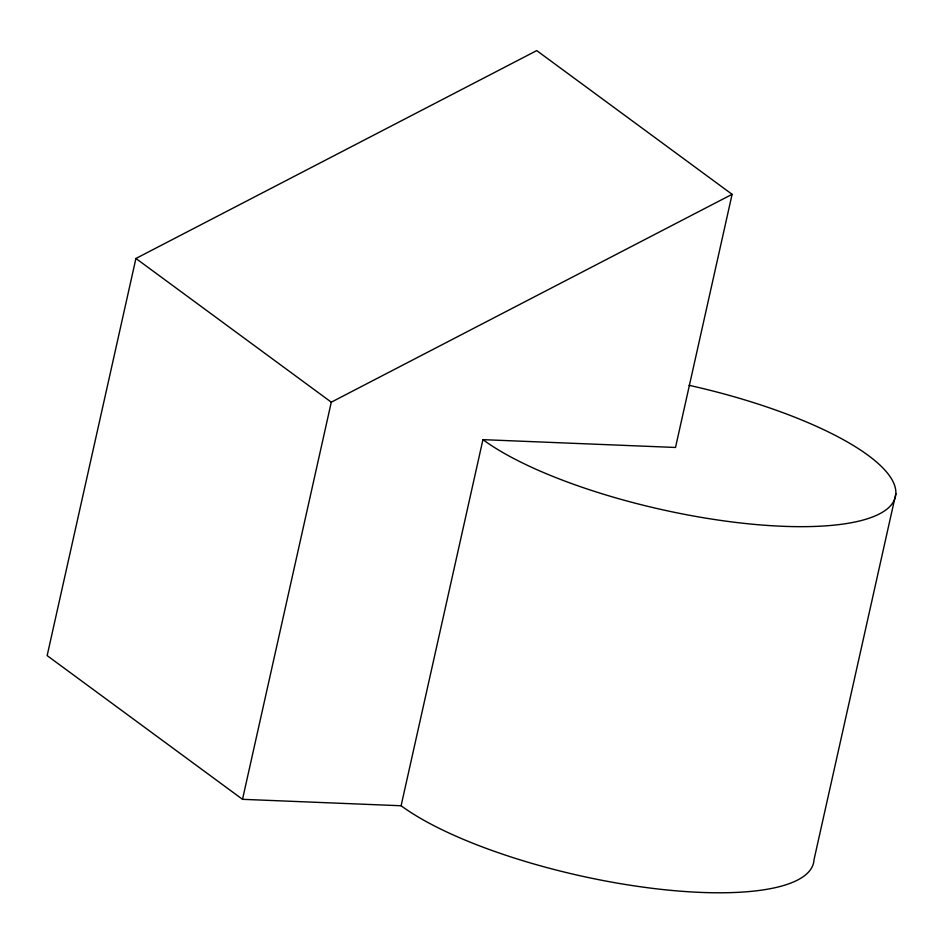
<?xml version="1.0" encoding="UTF-8"?>
<svg xmlns="http://www.w3.org/2000/svg" width="943" height="943" viewBox="0 0 943 943"><rect width="100%" height="100%" fill="white"/><g stroke="black" fill="none" stroke-linecap="round" stroke-linejoin="round"><path stroke-width="1.41" d="M401.105 805.758L482.934 439.65L675.506 447.465L732.098 194.317L536.732 50.604L135.922 258.465L47.15 655.609L242.516 799.322L401.105 805.758A225.353 63.629 12.6 0 0 647.322 887.693A225.353 63.629 12.6 0 0 814.009 859.768L895.85 493.649M242.516 799.322L331.288 402.178L732.098 194.317M135.922 258.465L331.288 402.178M689.038 385.298A225.353 63.629 12.6 0 1 861.949 520.359A225.353 63.629 12.6 0 1 482.934 439.65"/></g></svg>
